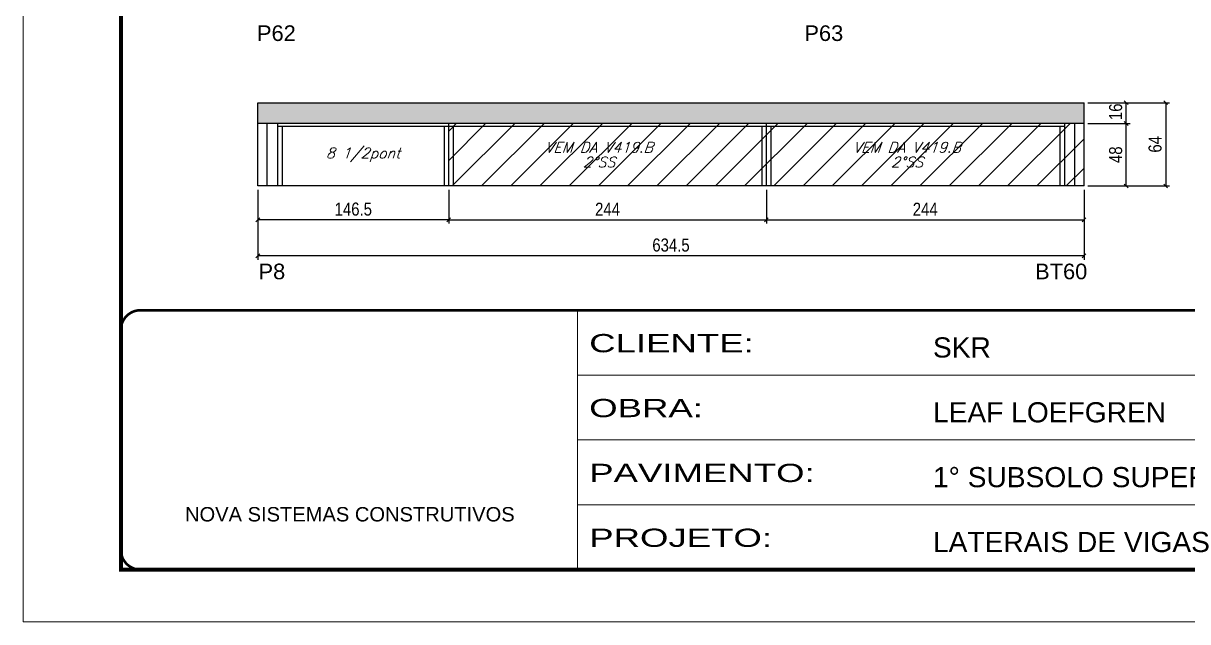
# Model space of a CAD drawing. Extents: x 3309 to 9590, y -2522 to 14608.
# Drawn here: x 8078 to 8972, y 11261 to 11720 of the extents above; entities that cross this region are included whole.
import ezdxf

# ---------------------------------------------------------------- set-up
doc = ezdxf.new("R2010")
doc.units = 0
doc.linetypes.add('CONTINUO', pattern=[0])
doc.linetypes.add('DASHED', pattern=[0.75, 0.5, -0.25])
for name, color, linetype in [('5', 5, 'Continuous'), ('COTA', 241, 'Continuous'), ('Painéis', 200, 'Continuous'), ('SARR_2.2x7', 40, 'Continuous'), ('SARR_3.5x7', 81, 'Continuous'), ('texto', 7, 'Continuous')]:
    doc.layers.add(name, color=color, linetype=linetype)
for name, color, linetype, lineweight in [('Folhas', 255, 'Continuous', 9), ('Hachura', 251, 'Continuous', 9), ('SARRAFO DE PRESSAO', 251, 'DASHED', 9)]:
    doc.layers.add(name, color=color, linetype=linetype, lineweight=lineweight)
doc.styles.add('ARIAL', font='arial.ttf')
doc.styles.add('COTA TECNICA', font='techl___.ttf', dxfattribs={"height": 10})
doc.styles.add('Romans', font='romans.shx')
doc.styles.get("Standard").update_dxf_attribs({"font": 'arial.ttf'})
doc.styles.add('Tecnologia', font='')
doc.styles.get('Tecnologia').set_extended_font_data('Forgotten Futurist')
doc.dimstyles.new('PAINEL', dxfattribs={"dimtxt": 10, "dimasz": 3, "dimexe": 3, "dimexo": 3, "dimgap": 3, "dimtad": 1, "dimdec": 1, "dimzin": 12, "dimdsep": 46, "dimtxsty": 'COTA TECNICA', "dimblk1": 'OBLIQUE', "dimblk2": 'OBLIQUE', "dimsah": 1, "dimcen": 0.9, "dimclrd": 4, "dimclre": 4, "dimclrt": 240, "dimadec": 1, "dimazin": 3, "dimtfac": 1, "dimtdec": 1, "dimtmove": 0, "dimatfit": 3, "dimfxl": 1, "dimtolj": 1, "dimtzin": 12, "dimarcsym": 0})

# ---------------------------------------------------------------- blocks, each defined once
blk = doc.blocks.new('9999999999')
at = {"color": 30, "linetype": 'CONTINUO'}
for p, q in [((98564.56, 34230.21), (98564.56, 34429.45)), ((98564.56, 34379.64), (99583.98, 34379.64)), ((98564.56, 34329.83), (99487.98, 34329.83)), ((98564.56, 34280.02), (99487.98, 34280.02))]:
    blk.add_line(p, q, dxfattribs=at)
at = {"color": 30, "linetype": 'CONTINUO', "const_width": 2}
blk.add_lwpolyline([(99583.98, 34230.21), (99583.98, 34414.45, 0.414214), (99568.98, 34429.45), (98228.98, 34429.45, 0.414214), (98213.98, 34414.45), (98213.98, 34245.21, 0.414214), (98228.98, 34230.21), (99583.98, 34230.21)], format="xyb", dxfattribs=at)
at = {"layer": 'Folhas'}
blk.add_lwpolyline([(98138.98, 34190.21), (99623.98, 34190.21), (99623.98, 35240.21), (98138.98, 35240.21)], close=True, dxfattribs=at)
at = {"layer": 'Folhas', "color": 30, "const_width": 3}
blk.add_lwpolyline([(98213.98, 34230.21), (99583.98, 34230.21), (99583.98, 35200.21), (98213.98, 35200.21)], close=True, dxfattribs=at)
at = {"color": 7, "linetype": 'Continuous', "ltscale": 5, "style": 'ARIAL'}
for s, height, p in [('SKR', 15.483, (98837.68, 34393.13)), ('LEAF LOEFGREN', 15.4829, (98837.68, 34343.32)), ('1° SUBSOLO SUPERIOR', 15.4829, (98837.68, 34293.51)), ('NOVA SISTEMAS CONSTRUTIVOS', 11.0592, (98263.19, 34267.21)), ('LATERAIS DE VIGAS', 15.4829, (98837.68, 34243.7))]:
    blk.add_text(s, height=height, dxfattribs=at).set_placement(p)
at = {"layer": 'Folhas', "color": 7, "style": 'Tecnologia', "width": 1.5}
for s, p in [('CLIENTE:', (98573.65, 34397.17)), ('OBRA:', (98573.65, 34347.31)), ('PAVIMENTO:', (98573.65, 34297.5)), ('PROJETO:', (98573.65, 34247.69))]:
    blk.add_text(s, height=14, dxfattribs=at).set_placement(p)
blk = doc.blocks.new('_Oblique')
at = {"color": 0, "linetype": 'ByBlock', "lineweight": -2}
blk.add_line((-0.5, -0.5), (0.5, 0.5), dxfattribs=at)
blk = doc.blocks.new('*D257')
at = {"layer": 'COTA', "color": 4, "linetype": 'ByBlock', "lineweight": -2, "transparency": 16777216}
for p, q in [((8258.11, 11592.37), (8258.11, 11566.45)), ((8404.61, 11592.37), (8404.61, 11566.45)), ((8404.61, 11569.45), (8258.11, 11569.45))]:
    blk.add_line(p, q, dxfattribs=at)
at = {"layer": 'Defpoints', "color": 0, "linetype": 'ByBlock', "transparency": 16777216}
for p in [(8258.11, 11595.37), (8404.61, 11595.37), (8258.11, 11569.45)]:
    blk.add_point(p, dxfattribs=at)
at = {"layer": 'COTA', "color": 4, "linetype": 'ByBlock', "lineweight": -2, "transparency": 16777216, "xscale": 3, "yscale": 3, "zscale": 3, "rotation": 180}
blk.add_blockref('_Oblique', (8258.11, 11569.45), dxfattribs=at)
at = {"layer": 'COTA', "color": 4, "linetype": 'ByBlock', "lineweight": -2, "transparency": 16777216, "xscale": 3, "yscale": 3, "zscale": 3}
blk.add_blockref('_Oblique', (8404.61, 11569.45), dxfattribs=at)
at = {"layer": 'COTA', "color": 240, "linetype": 'ByBlock', "transparency": 16777216, "insert": (8331.36, 11577.56), "char_height": 10, "attachment_point": 5, "style": 'COTA TECNICA'}
blk.add_mtext('\\A1;146.5', dxfattribs=at)
blk = doc.blocks.new('*D260')
at = {"layer": 'COTA', "color": 4, "linetype": 'ByBlock', "lineweight": -2, "transparency": 16777216}
for p, q in [((8258.11, 11592.37), (8258.11, 11538.74)), ((8892.61, 11592.37), (8892.61, 11538.74)), ((8892.61, 11541.74), (8258.11, 11541.74))]:
    blk.add_line(p, q, dxfattribs=at)
at = {"layer": 'Defpoints', "color": 0, "linetype": 'ByBlock', "transparency": 16777216}
for p in [(8258.11, 11595.37), (8892.61, 11595.37), (8258.11, 11541.74)]:
    blk.add_point(p, dxfattribs=at)
at = {"layer": 'COTA', "color": 4, "linetype": 'ByBlock', "lineweight": -2, "transparency": 16777216, "xscale": 3, "yscale": 3, "zscale": 3, "rotation": 180}
blk.add_blockref('_Oblique', (8258.11, 11541.74), dxfattribs=at)
at = {"layer": 'COTA', "color": 4, "linetype": 'ByBlock', "lineweight": -2, "transparency": 16777216, "xscale": 3, "yscale": 3, "zscale": 3}
blk.add_blockref('_Oblique', (8892.61, 11541.74), dxfattribs=at)
at = {"layer": 'COTA', "color": 240, "linetype": 'ByBlock', "transparency": 16777216, "insert": (8575.36, 11549.96), "char_height": 10, "attachment_point": 5, "style": 'COTA TECNICA'}
blk.add_mtext('\\A1;634.5', dxfattribs=at)
blk = doc.blocks.new('*D261')
at = {"layer": 'COTA', "color": 4, "lineweight": -2, "transparency": 16777216}
for p, q in [((8895.61, 11643.37), (8928.03, 11643.37)), ((8925.03, 11595.37), (8925.03, 11643.37)), ((8895.61, 11595.37), (8928.03, 11595.37))]:
    blk.add_line(p, q, dxfattribs=at)
at = {"layer": 'Defpoints', "color": 0, "transparency": 16777216}
for p in [(8892.61, 11643.37), (8925.03, 11643.37), (8892.61, 11595.37)]:
    blk.add_point(p, dxfattribs=at)
at = {"layer": 'COTA', "color": 4, "lineweight": -2, "transparency": 16777216, "xscale": 3, "yscale": 3, "zscale": 3}
for p, rotation in [((8925.03, 11643.37), 90), ((8925.03, 11595.37), 270)]:
    blk.add_blockref('_Oblique', p, dxfattribs=dict(at, rotation=rotation))
at = {"layer": 'COTA', "color": 240, "transparency": 16777216, "insert": (8916.94, 11619.37), "char_height": 10, "attachment_point": 5, "rotation": 90, "style": 'COTA TECNICA'}
blk.add_mtext('\\A1;48', dxfattribs=at)
blk = doc.blocks.new('*D258')
at = {"layer": 'COTA', "color": 4, "lineweight": -2, "transparency": 16777216}
for p, q in [((8404.61, 11592.37), (8404.61, 11566.45)), ((8648.61, 11592.37), (8648.61, 11566.45)), ((8404.61, 11569.45), (8648.61, 11569.45))]:
    blk.add_line(p, q, dxfattribs=at)
at = {"layer": 'Defpoints', "color": 0, "transparency": 16777216}
for p in [(8404.61, 11595.37, 0), (8648.61, 11595.37, 0), (8648.61, 11569.45)]:
    blk.add_point(p, dxfattribs=at)
at = {"layer": 'COTA', "color": 4, "lineweight": -2, "transparency": 16777216, "xscale": 3, "yscale": 3, "zscale": 3, "rotation": 180}
blk.add_blockref('_Oblique', (8404.61, 11569.45), dxfattribs=at)
at = {"layer": 'COTA', "color": 4, "lineweight": -2, "transparency": 16777216, "xscale": 3, "yscale": 3, "zscale": 3}
blk.add_blockref('_Oblique', (8648.61, 11569.45), dxfattribs=at)
at = {"layer": 'COTA', "color": 240, "transparency": 16777216, "insert": (8526.61, 11577.52), "char_height": 10, "attachment_point": 5, "style": 'COTA TECNICA'}
blk.add_mtext('\\A1;244', dxfattribs=at)
blk = doc.blocks.new('*D262')
at = {"layer": 'COTA', "color": 4, "lineweight": -2, "transparency": 16777216}
for p, q in [((8895.61, 11659.37), (8928.03, 11659.37)), ((8925.03, 11643.37), (8925.03, 11659.37)), ((8895.61, 11643.37), (8928.03, 11643.37))]:
    blk.add_line(p, q, dxfattribs=at)
at = {"layer": 'Defpoints', "color": 0, "transparency": 16777216}
for p in [(8892.61, 11659.37, 0), (8925.03, 11659.37), (8892.61, 11643.37, 0)]:
    blk.add_point(p, dxfattribs=at)
at = {"layer": 'COTA', "color": 4, "lineweight": -2, "transparency": 16777216, "xscale": 3, "yscale": 3, "zscale": 3}
for p, rotation in [((8925.03, 11659.37), 90), ((8925.03, 11643.37), 270)]:
    blk.add_blockref('_Oblique', p, dxfattribs=dict(at, rotation=rotation))
at = {"layer": 'COTA', "color": 240, "transparency": 16777216, "insert": (8916.93, 11652.37), "char_height": 10, "attachment_point": 5, "rotation": 90, "style": 'COTA TECNICA'}
blk.add_mtext('\\A1;16', dxfattribs=at)
blk = doc.blocks.new('*D259')
at = {"layer": 'COTA', "color": 4, "lineweight": -2, "transparency": 16777216}
for p, q in [((8895.61, 11659.37), (8958.33, 11659.37)), ((8955.33, 11659.37), (8955.33, 11595.37)), ((8895.61, 11595.37), (8958.33, 11595.37))]:
    blk.add_line(p, q, dxfattribs=at)
at = {"layer": 'Defpoints', "color": 0, "transparency": 16777216}
for p in [(8892.61, 11659.37, 0), (8892.61, 11595.37, 0), (8955.33, 11595.37)]:
    blk.add_point(p, dxfattribs=at)
at = {"layer": 'COTA', "color": 4, "lineweight": -2, "transparency": 16777216, "xscale": 3, "yscale": 3, "zscale": 3}
for p, rotation in [((8955.33, 11659.37), 90), ((8955.33, 11595.37), 270)]:
    blk.add_blockref('_Oblique', p, dxfattribs=dict(at, rotation=rotation))
at = {"layer": 'COTA', "color": 240, "transparency": 16777216, "insert": (8947.23, 11627.37), "char_height": 10, "attachment_point": 5, "rotation": 90, "style": 'COTA TECNICA'}
blk.add_mtext('\\A1;64', dxfattribs=at)
blk = doc.blocks.new('*D263')
at = {"layer": 'COTA', "color": 4, "lineweight": -2, "transparency": 16777216}
for p, q in [((8648.61, 11592.37), (8648.61, 11566.45)), ((8892.61, 11592.37), (8892.61, 11566.45)), ((8648.61, 11569.45), (8892.61, 11569.45))]:
    blk.add_line(p, q, dxfattribs=at)
at = {"layer": 'Defpoints', "color": 0, "transparency": 16777216}
for p in [(8648.61, 11595.37, 0), (8892.61, 11595.37, 0), (8892.61, 11569.45)]:
    blk.add_point(p, dxfattribs=at)
at = {"layer": 'COTA', "color": 4, "lineweight": -2, "transparency": 16777216, "xscale": 3, "yscale": 3, "zscale": 3, "rotation": 180}
blk.add_blockref('_Oblique', (8648.61, 11569.45), dxfattribs=at)
at = {"layer": 'COTA', "color": 4, "lineweight": -2, "transparency": 16777216, "xscale": 3, "yscale": 3, "zscale": 3}
blk.add_blockref('_Oblique', (8892.61, 11569.45), dxfattribs=at)
at = {"layer": 'COTA', "color": 240, "transparency": 16777216, "insert": (8770.61, 11577.52), "char_height": 10, "attachment_point": 5, "style": 'COTA TECNICA'}
blk.add_mtext('\\A1;244', dxfattribs=at)

msp = doc.modelspace()

# ---------------------------------------------------------------- hatches: boundary and pattern name
at = {"layer": 'COTA'}
h = msp.add_hatch(dxfattribs=at)
h.set_pattern_fill('AR-CONC', color=256, scale=0.03)
h.paths.add_polyline_path([(8258.11, 11659.37), (8258.11, 11643.37), (8892.61, 11643.37), (8892.61, 11659.37)])
at = {"layer": 'Hachura', "linetype": 'ByBlock'}
h = msp.add_hatch(dxfattribs=at)
h.set_pattern_fill('ANSI31', color=256, scale=5)
h.paths.add_polyline_path([(8684.39, 11953.83), (8684.39, 12017.83), (8440.39, 12017.83), (8440.39, 11953.83)])
h.paths.add_polyline_path([(8928.39, 11953.83), (8928.39, 12017.83), (8684.39, 12017.83), (8684.39, 11953.83)])
h.paths.add_polyline_path([(8707.11, 11828.73), (8707.11, 11796.73), (8829.11, 11796.73), (8829.11, 11828.73)])
h.paths.add_polyline_path([(8969.61, 11796.73), (8969.61, 11828.73), (8829.11, 11828.73), (8829.11, 11796.73)])
h.paths.add_polyline_path([(8648.61, 11643.37), (8648.61, 11595.37), (8892.61, 11595.37), (8892.61, 11643.37)])
h.paths.add_polyline_path([(8404.61, 11643.37), (8404.61, 11595.37), (8648.61, 11595.37), (8648.61, 11643.37)])

# ---------------------------------------------------------------- linework, layer by layer
at = {"layer": 'COTA'}
for p, q in [((8258.11, 11643.37), (8258.11, 11659.37)), ((8258.11, 11659.37), (8892.61, 11659.37)), ((8892.61, 11643.37), (8892.61, 11659.37))]:
    msp.add_line(p, q, dxfattribs=at)
at = {"layer": 'Painéis', "linetype": 'ByBlock'}
for p, q in [((8892.61, 11643.37), (8258.11, 11643.37)), ((8258.11, 11595.37), (8258.11, 11643.37)), ((8404.61, 11595.37), (8404.61, 11643.37)), ((8648.61, 11595.37), (8648.61, 11643.37)), ((8892.61, 11595.37), (8892.61, 11643.37)), ((8892.61, 11595.37), (8258.11, 11595.37))]:
    msp.add_line(p, q, dxfattribs=at)
at = {"layer": 'SARR_2.2x7', "linetype": 'Continuous'}
for p, q in [((8265.11, 11595.37), (8265.11, 11643.37)), ((8404.61, 11641.17), (8273.11, 11641.17)), ((8648.61, 11641.17), (8404.61, 11641.17)), ((8877.61, 11641.17), (8648.61, 11641.17)), ((8885.61, 11595.37), (8885.61, 11643.37))]:
    msp.add_line(p, q, dxfattribs=at)
at = {"layer": 'SARR_3.5x7'}
for p, q in [((8273.11, 11643.37), (8273.11, 11595.37)), ((8276.61, 11641.17), (8276.61, 11595.37)), ((8401.11, 11641.17), (8401.11, 11595.37)), ((8408.11, 11641.17), (8408.11, 11595.37)), ((8645.11, 11641.17), (8645.11, 11595.37)), ((8652.11, 11641.17), (8652.11, 11595.37)), ((8874.11, 11641.17), (8874.11, 11595.37)), ((8877.61, 11643.37), (8877.61, 11595.37))]:
    msp.add_line(p, q, dxfattribs=at)

# ---------------------------------------------------------------- block references
at = {"layer": 'SARRAFO DE PRESSAO', "color": 6, "linetype": 'ByBlock'}
msp.add_blockref('9999999999', (-90061.11, -22929.5), dxfattribs=at)

# ---------------------------------------------------------------- texts
at = {"layer": '5', "linetype": 'Continuous'}
for s, rotation, p in [('P62', 359.99996, (8257.36, 11706.75)), ('P63', 359.99996, (8677.85, 11706.75)), ('P8', 0.00004, (8258.56, 11523.73)), ('BT60', 0.00004, (8855.06, 11523.73))]:
    msp.add_text(s, height=12, rotation=rotation, dxfattribs=at).set_placement(p)
at = {"layer": 'texto', "color": 2, "char_height": 8, "attachment_point": 5, "style": 'Romans'}
for s, insert in [('{\\Q19;\\C256;VEM DA V419.B}', (8520.11, 11625.04)), ('{\\Q19;\\C256;VEM DA V419.B}', (8756.61, 11625.04)), ('{\\Q19;\\C256;8 1/2pont}', (8338.86, 11619.37)), ('{\\Q19;\\C256;2°SS}', (8520.11, 11613.76)), ('{\\Q19;\\C256;2°SS}', (8756.61, 11613.76))]:
    msp.add_mtext(s, dxfattribs=dict(at, insert=insert))

# ---------------------------------------------------------------- dimensions: what is measured, and where the dimension line sits
at = {"layer": 'COTA'}
dim = msp.add_linear_dim(base=(8925.03, 11659.37, 0), p1=(8892.61, 11643.37), p2=(8892.61, 11659.37), angle=90, dimstyle='PAINEL', dxfattribs=at)
dim.commit()
dim.dimension.update_dxf_attribs({"geometry": '*D262', "text_midpoint": (8925.03, 11652.37, 0), "dimtype": 160})
for base, p1, p2, picture, middle in [((8955.33, 11595.37, 0), (8892.61, 11659.37), (8892.61, 11595.37), '*D259', (8947.23, 11627.37, 0)), ((8925.03, 11643.37), (8892.61, 11595.37), (8892.61, 11643.37), '*D261', (8916.94, 11619.37))]:
    dim = msp.add_linear_dim(base=base, p1=p1, p2=p2, angle=90, dimstyle='PAINEL', dxfattribs=at)
    dim.commit()
    dim.dimension.update_dxf_attribs({"geometry": picture, "text_midpoint": middle})
at = {"layer": 'COTA', "linetype": 'ByBlock'}
dim = msp.add_linear_dim(base=(8258.11, 11569.45), p1=(8404.61, 11595.37), p2=(8258.11, 11595.37), angle=180, dimstyle='PAINEL', override={"dimtmove": 1}, dxfattribs=at)
dim.commit()
dim.dimension.update_dxf_attribs({"geometry": '*D257', "text_midpoint": (8331.36, 11577.56)})
dim = msp.add_linear_dim(base=(8258.11, 11541.74), p1=(8892.61, 11595.37), p2=(8258.11, 11595.37), angle=180, dimstyle='PAINEL', dxfattribs=at)
dim.commit()
dim.dimension.update_dxf_attribs({"geometry": '*D260', "text_midpoint": (8575.36, 11549.96)})
at = {"layer": 'COTA'}
for base, p1, p2, picture, middle in [((8648.61, 11569.45, 0), (8404.61, 11595.37), (8648.61, 11595.37), '*D258', (8526.61, 11577.52, 0)), ((8892.61, 11569.45, 0), (8648.61, 11595.37), (8892.61, 11595.37), '*D263', (8770.61, 11577.52, 0))]:
    dim = msp.add_linear_dim(base=base, p1=p1, p2=p2, dimstyle='PAINEL', dxfattribs=at)
    dim.commit()
    dim.dimension.update_dxf_attribs({"geometry": picture, "text_midpoint": middle})

doc.saveas('drawing.dxf')
